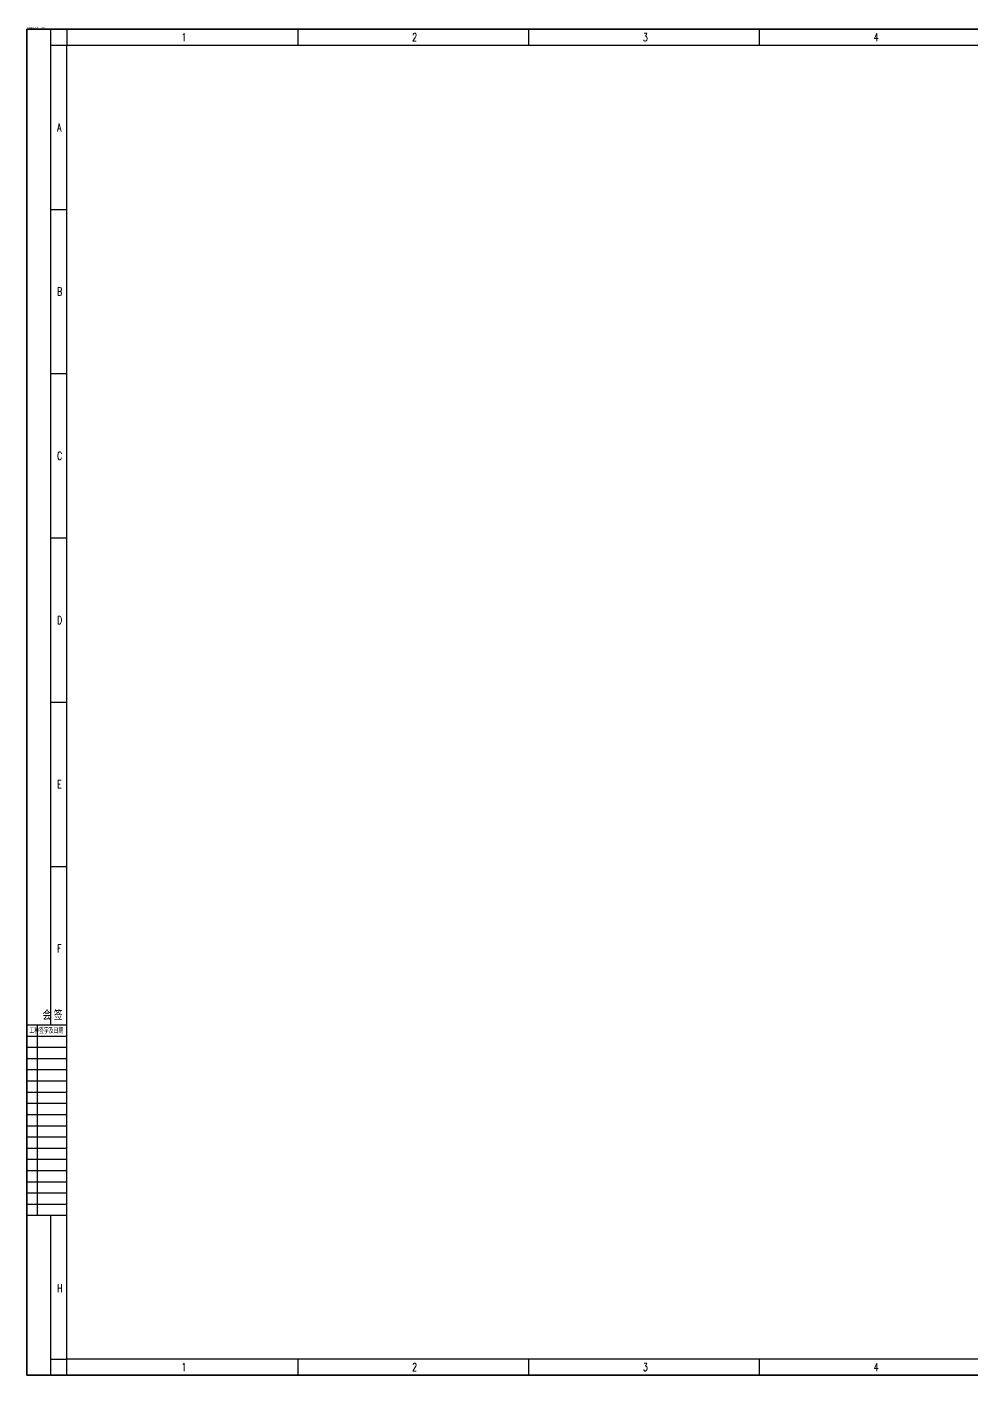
# Model space of a CAD drawing. Extents: x -110916 to 14423, y -159679 to 774005.
# Drawn here: x -110816 to -51809, y 600703 to 684943 of the extents above; entities that cross this region are included whole.
import ezdxf
from ezdxf.enums import TextEntityAlignment as Align

# ---------------------------------------------------------------- set-up
doc = ezdxf.new("R2010")
doc.units = 0
doc.layers.get('0').update_dxf_attribs({"linetype": 'CONTINUOUS'})
doc.layers.add('_TSZ_PLOT_MARK', color=1, linetype='CONTINUOUS', plot=False)
doc.styles.add('_TSZ_PLOT_MARK', font='tssdeng.shx', dxfattribs={"width": 0.7, "bigfont": 'tssdchn.shx'})
doc.styles.add('bine', font='binee.shx', dxfattribs={"width": 0.7, "bigfont": 'binec.shx'})
doc.styles.add('HZ', font='TXT.shx', dxfattribs={"width": 0.7, "bigfont": 'hz.shx'})

# ---------------------------------------------------------------- blocks, each defined once
blk = doc.blocks.new('会签')
at = {"color": 0}
for p, q in [((3629.69, -1305.73), (3604.69, -1305.73)), ((3629.69, -1312.73), (3604.69, -1312.73)), ((3611.37, -1424.73), (3611.37, -1305.73)), ((3629.69, -1319.73), (3604.69, -1319.73)), ((3629.69, -1326.73), (3604.69, -1326.73)), ((3629.69, -1333.73), (3604.69, -1333.73)), ((3629.69, -1340.73), (3604.69, -1340.73)), ((3629.69, -1347.73), (3604.69, -1347.73)), ((3629.69, -1354.73), (3604.69, -1354.73)), ((3629.69, -1361.73), (3604.69, -1361.73)), ((3629.69, -1368.73), (3604.69, -1368.73)), ((3629.69, -1375.73), (3604.69, -1375.73)), ((3629.69, -1382.73), (3604.69, -1382.73)), ((3629.69, -1389.73), (3604.69, -1389.73)), ((3629.69, -1396.73), (3604.69, -1396.73)), ((3629.69, -1403.73), (3604.69, -1403.73)), ((3629.69, -1410.73), (3604.69, -1410.73)), ((3629.69, -1417.73), (3604.69, -1417.73)), ((3629.69, -1424.73), (3604.69, -1424.73))]:
    blk.add_line(p, q, dxfattribs=at)
at = {"color": 0, "style": 'bine', "width": 0.7}
for s, height, p in [('会 签  ', 6, (3622.23, -1302.52)), ('工种签字及日期', 3.3, (3616.78, -1310.89))]:
    blk.add_text(s, height=height, dxfattribs=at).set_placement(p, align=Align.CENTER)

msp = doc.modelspace()

# ---------------------------------------------------------------- linework, layer by layer
at = {"color": 4, "flags": 128}
for points in [[(-110816, 600703), (-110816, 684803)], [(-110816, 684803), (8084, 684803)], [(-108316, 684803), (-108316, 683803)], [(-93892, 684803), (-93892, 683803)], [(-79468, 684803), (-79468, 683803)], [(-65044, 684803), (-65044, 683803)], [(-109316, 683803), (-108316, 683803)], [(-93892, 601703), (-93892, 600703)], [(-79468, 601703), (-79468, 600703)], [(-65044, 601703), (-65044, 600703)], [(8084, 600703), (-110816, 600703)]]:
    msp.add_lwpolyline(points, dxfattribs=at)
at = {"color": 4}
msp.add_lwpolyline([(-109316, 622565), (-109316, 684803)], dxfattribs=at)
at = {"flags": 128}
for points in [[(-109316, 683803), (-108316, 683803)], [(-109316, 673540), (-108316, 673540)], [(-109316, 663278), (-108316, 663278)], [(-109316, 653015), (-108316, 653015)], [(-109316, 642753), (-108316, 642753)], [(-109316, 632490), (-108316, 632490)], [(-109316, 601703), (-108316, 601703)], [(-108316, 600703), (-108316, 601703)]]:
    msp.add_lwpolyline(points, dxfattribs=at)
msp.add_lwpolyline([(-108316, 683803), (7076, 683803), (7076, 601703), (-108316, 601703)], close=True)
msp.add_lwpolyline([(-109316, 600703), (-109316, 610665)])
at = {"layer": '_TSZ_PLOT_MARK'}
msp.add_lwpolyline([(-110816, 600703), (8084, 600703), (8084, 684803), (-110816, 684803)], close=True, dxfattribs=at)
msp.add_lwpolyline([(-110816, 600703), (8084, 600703), (8084, 684803), (-110816, 684803)], close=True, dxfattribs=at)

# ---------------------------------------------------------------- block references
at = {"color": 0, "xscale": 100, "yscale": 100, "zscale": 100}
msp.add_blockref('会签', (-471284, 753138), dxfattribs=at)

# ---------------------------------------------------------------- texts
at = {"color": 0, "style": 'HZ', "width": 0.7}
for s, p in [('1', (-101162, 684053)), ('2', (-86738, 684053)), ('3', (-72314, 684053)), ('4', (-57890, 684053)), ('A', (-108930, 678421)), ('B', (-108930, 668158)), ('C', (-108930, 657896)), ('D', (-108930, 647633)), ('E', (-108930, 637371)), ('F', (-108930, 627108)), ('H', (-108930, 605876)), ('1', (-101162, 600953)), ('2', (-86738, 600953)), ('3', (-72314, 600953)), ('4', (-57890, 600953))]:
    msp.add_text(s, height=500, dxfattribs=at).set_placement(p)
at = {"layer": '_TSZ_PLOT_MARK', "style": '_TSZ_PLOT_MARK'}
msp.add_text('T(1189*841)_1:100', height=100, dxfattribs=at).set_placement((-110816, 684803), align=Align.BOTTOM_LEFT)
msp.add_text('T(1189*841)_1:100', height=100, dxfattribs=at).set_placement((-110816, 684803), align=Align.BOTTOM_LEFT)

doc.saveas('drawing.dxf')
